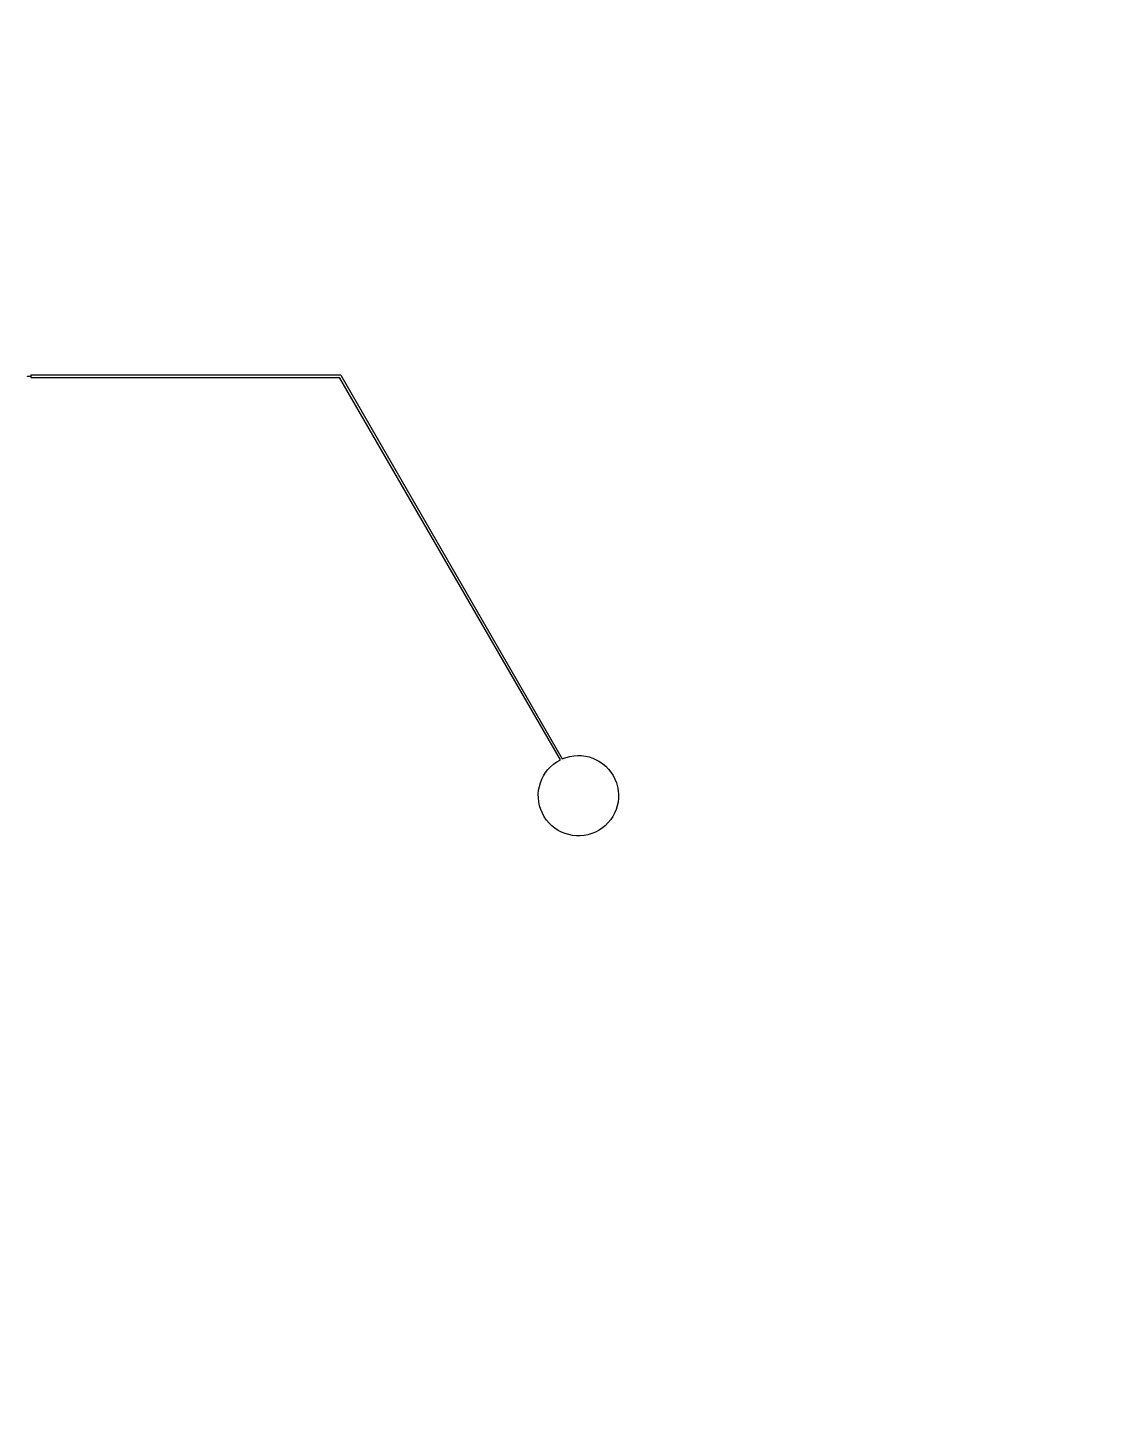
# Model space of a CAD drawing. Header units: inches. Extents: x 734146 to 834146, y 204695 to 304695.
# Drawn here: x 772569 to 777867, y 259638 to 266320 of the extents above; entities that cross this region are included whole.
import ezdxf

# ---------------------------------------------------------------- set-up
doc = ezdxf.new("R2010")
doc.units = ezdxf.units.IN
doc.header["$MEASUREMENT"] = 0

# ---------------------------------------------------------------- blocks, each defined once
blk = doc.blocks.new('*U39')
for points in [[(3869.6, 965.4), (2797.1, -892.2)], [(2802.9, -902.2), (3878.7, 961.1)], [(1297.1, -895.7), (1294.1, -895.7), (1294.1, -898.7), (1297.1, -898.7)], [(1297.1, -895.7), (1297.1, -892.2), (2797.1, -892.2)], [(2802.9, -902.2), (1297.1, -902.2), (1297.1, -898.7)]]:
    blk.add_lwpolyline(points)
for points in [[(1282.1, -895.7), (1282.1, -898.7), (1285.1, -898.7), (1285.1, -895.7)], [(1286.1, -895.7), (1286.1, -898.7), (1289.1, -898.7), (1289.1, -895.7)], [(1290.1, -895.7), (1290.1, -898.7), (1293.1, -898.7), (1293.1, -895.7)]]:
    blk.add_lwpolyline(points, close=True)
blk.add_arc((3957.2, 1139.6), 195, 246.25786, 243.30902)
blk = doc.blocks.new('*U41')
at = {"color": 0, "linetype": 'ByBlock', "lineweight": -2, "transparency": 16777216}
blk.add_blockref('*U39', (12000, 0), dxfattribs=at)

msp = doc.modelspace()

# ---------------------------------------------------------------- linework, layer by layer
msp.add_circle((784146.5, 254695.1), 50000)

# ---------------------------------------------------------------- block references
at = {"xscale": -1, "rotation": 180}
msp.add_blockref('*U41', (759287.3, 263729.1), dxfattribs=at)

doc.saveas('drawing.dxf')
